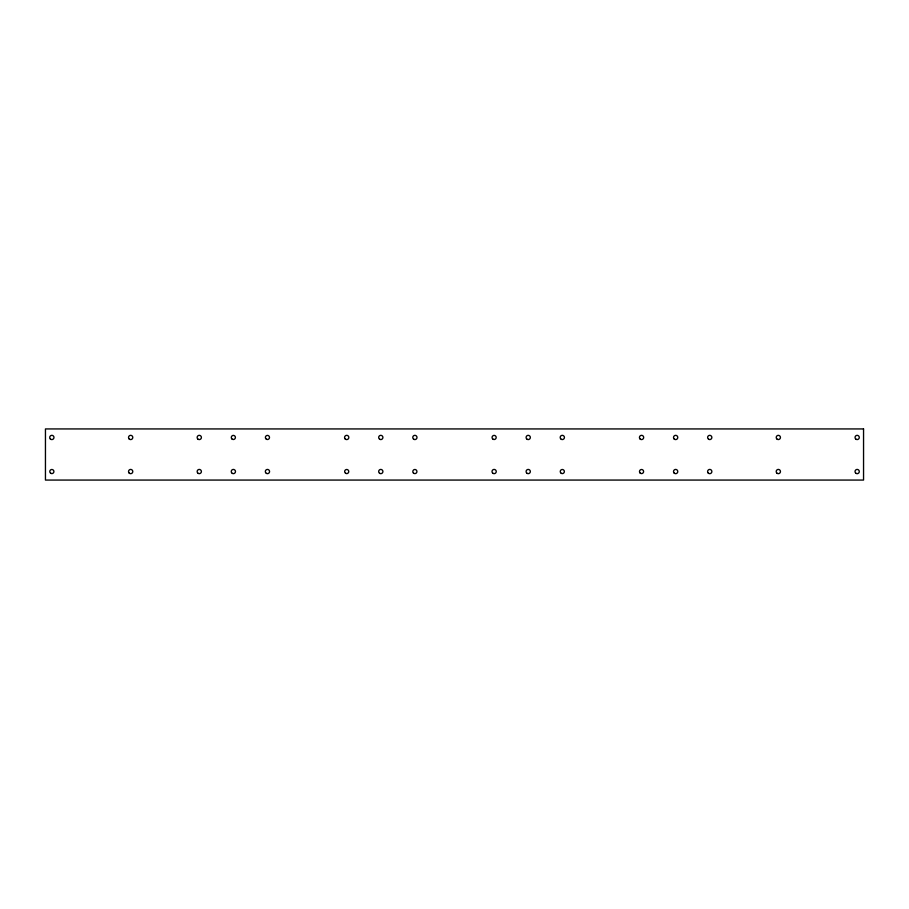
<?xml version="1.0" encoding="UTF-8"?>
<svg xmlns="http://www.w3.org/2000/svg" width="909" height="909" viewBox="0 0 909 909"><rect width="100%" height="100%" fill="white"/><g stroke="black" fill="none" stroke-linecap="round" stroke-linejoin="round"><path stroke-width="1.36" d="M863.55 428.934L45.45 428.934L45.45 480.066L863.55 480.066L863.55 428.934M856.096 439.297A2.136 2.136 0 0 0 859.289 437.456A2.136 2.136 0 0 0 856.096 435.616A2.136 2.136 0 0 0 856.096 439.297M855.653 473.055A2.136 2.136 0 0 0 859.221 472.101A2.136 2.136 0 0 0 856.608 469.487A2.136 2.136 0 0 0 855.653 473.055M777.047 439.127A2.113 2.113 0 0 0 780.422 437.729A2.113 2.113 0 0 0 777.525 435.502A2.113 2.113 0 0 0 777.047 439.127M776.82 473.055A2.136 2.136 0 0 0 780.388 472.101A2.136 2.136 0 0 0 777.774 469.487A2.136 2.136 0 0 0 776.82 473.055M708.668 439.297A2.136 2.136 0 0 0 711.861 437.456A2.136 2.136 0 0 0 708.668 435.616A2.136 2.136 0 0 0 708.668 439.297M708.225 473.055A2.136 2.136 0 0 0 711.792 472.101A2.136 2.136 0 0 0 709.179 469.487A2.136 2.136 0 0 0 708.225 473.055M674.137 438.967A2.136 2.136 0 0 0 677.705 438.013A2.136 2.136 0 0 0 675.092 435.4A2.136 2.136 0 0 0 674.137 438.967M640.05 438.967A2.136 2.136 0 0 0 643.617 438.013A2.136 2.136 0 0 0 641.004 435.4A2.136 2.136 0 0 0 640.05 438.967M640.095 472.998A2.057 2.057 0 0 0 643.538 472.078A2.057 2.057 0 0 0 641.027 469.555A2.057 2.057 0 0 0 640.095 472.998M674.137 473.055A2.136 2.136 0 0 0 677.705 472.101A2.136 2.136 0 0 0 675.092 469.487A2.136 2.136 0 0 0 674.137 473.055M561.273 473.328A2.057 2.057 0 0 0 564.364 471.544A2.057 2.057 0 0 0 561.273 469.76A2.057 2.057 0 0 0 561.273 473.328M561.239 439.297A2.136 2.136 0 0 0 564.432 437.456A2.136 2.136 0 0 0 561.239 435.616A2.136 2.136 0 0 0 561.239 439.297M527.152 473.384A2.136 2.136 0 0 0 530.345 471.544A2.136 2.136 0 0 0 527.152 469.703A2.136 2.136 0 0 0 527.152 473.384M527.152 439.297A2.136 2.136 0 0 0 530.345 437.456A2.136 2.136 0 0 0 527.152 435.616A2.136 2.136 0 0 0 527.152 439.297M493.098 439.24A2.057 2.057 0 0 0 496.189 437.456A2.057 2.057 0 0 0 493.098 435.672A2.057 2.057 0 0 0 493.098 439.24M493.064 473.384A2.136 2.136 0 0 0 496.257 471.544A2.136 2.136 0 0 0 493.064 469.703A2.136 2.136 0 0 0 493.064 473.384M413.811 439.297A2.136 2.136 0 0 0 417.004 437.456A2.136 2.136 0 0 0 413.811 435.616A2.136 2.136 0 0 0 413.811 439.297M379.723 439.297A2.136 2.136 0 0 0 382.916 437.456A2.136 2.136 0 0 0 379.723 435.616A2.136 2.136 0 0 0 379.723 439.297M345.193 438.967A2.136 2.136 0 0 0 348.761 438.013A2.136 2.136 0 0 0 346.147 435.4A2.136 2.136 0 0 0 345.193 438.967M413.413 472.998A2.057 2.057 0 0 0 416.856 472.078A2.057 2.057 0 0 0 414.345 469.555A2.057 2.057 0 0 0 413.413 472.998M379.723 473.384A2.136 2.136 0 0 0 382.916 471.544A2.136 2.136 0 0 0 379.723 469.703A2.136 2.136 0 0 0 379.723 473.384M345.67 473.328A2.057 2.057 0 0 0 348.761 471.544A2.057 2.057 0 0 0 345.67 469.76A2.057 2.057 0 0 0 345.67 473.328M266.417 439.24A2.057 2.057 0 0 0 269.507 437.456A2.057 2.057 0 0 0 266.417 435.672A2.057 2.057 0 0 0 266.417 439.24M266.382 473.384A2.136 2.136 0 0 0 269.575 471.544A2.136 2.136 0 0 0 266.382 469.703A2.136 2.136 0 0 0 266.382 473.384M231.897 438.911A2.057 2.057 0 0 0 235.34 437.99A2.057 2.057 0 0 0 232.829 435.468A2.057 2.057 0 0 0 231.897 438.911M197.764 438.967A2.136 2.136 0 0 0 201.332 438.013A2.136 2.136 0 0 0 198.719 435.4A2.136 2.136 0 0 0 197.764 438.967M232.295 473.384A2.136 2.136 0 0 0 235.488 471.544A2.136 2.136 0 0 0 232.295 469.703A2.136 2.136 0 0 0 232.295 473.384M198.207 473.384A2.136 2.136 0 0 0 201.4 471.544A2.136 2.136 0 0 0 198.207 469.703A2.136 2.136 0 0 0 198.207 473.384M129.158 438.967A2.136 2.136 0 0 0 132.725 438.013A2.136 2.136 0 0 0 130.112 435.4A2.136 2.136 0 0 0 129.158 438.967M129.158 473.055A2.136 2.136 0 0 0 132.725 472.101A2.136 2.136 0 0 0 130.112 469.487A2.136 2.136 0 0 0 129.158 473.055M50.336 438.967A2.136 2.136 0 0 0 53.904 438.013A2.136 2.136 0 0 0 51.29 435.4A2.136 2.136 0 0 0 50.336 438.967M50.813 473.328A2.057 2.057 0 0 0 53.904 471.544A2.057 2.057 0 0 0 50.813 469.76A2.057 2.057 0 0 0 50.813 473.328"/></g></svg>
